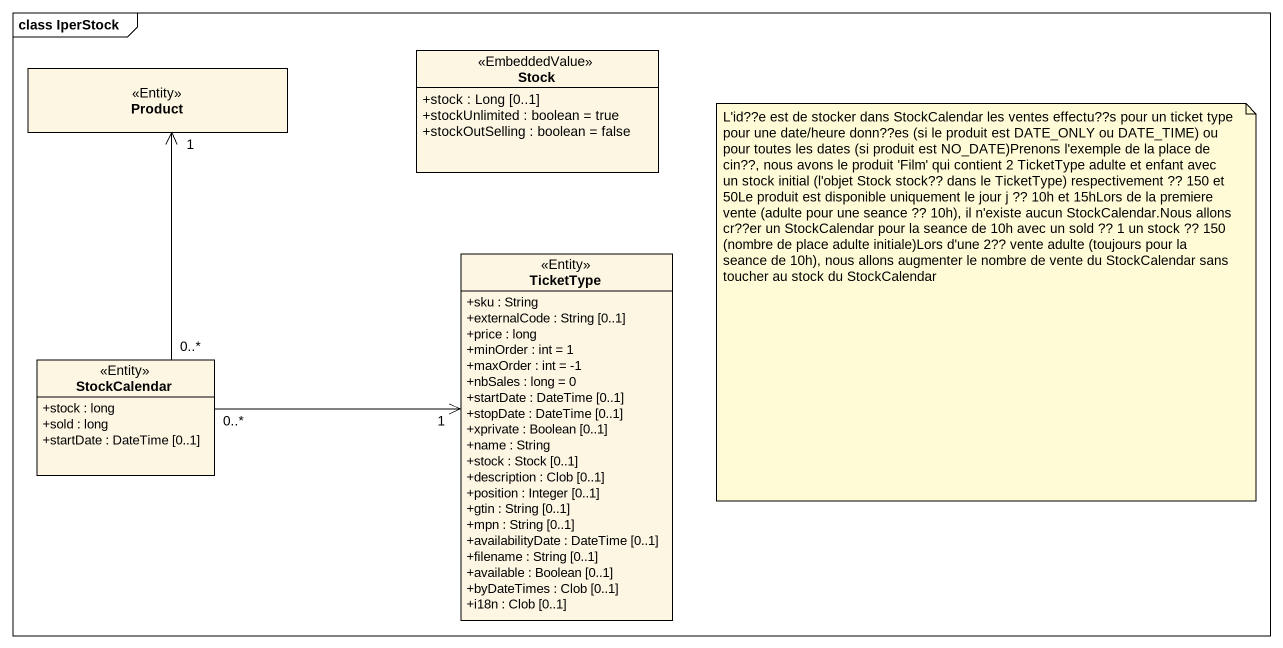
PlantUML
@startuml
mainframe class IperStock
hide circle
hide empty members
skinparam classAttributeIconSize 0
class Product <<Entity>>
class Stock <<EmbeddedValue>> {
  +stock : Long [0..1]
  +stockUnlimited : boolean = true
  +stockOutSelling : boolean = false
}
class TicketType <<Entity>> {
  +sku : String
  +externalCode : String [0..1]
  +price : long
  +minOrder : int = 1
  +maxOrder : int = -1
  +nbSales : long = 0
  +startDate : DateTime [0..1]
  +stopDate : DateTime [0..1]
  +xprivate : Boolean [0..1]
  +name : String
  +stock : Stock [0..1]
  +description : Clob [0..1]
  +position : Integer [0..1]
  +gtin : String [0..1]
  +mpn : String [0..1]
  +availabilityDate : DateTime [0..1]
  +filename : String [0..1]
  +available : Boolean [0..1]
  +byDateTimes : Clob [0..1]
  +i18n : Clob [0..1]
}
class StockCalendar <<Entity>> {
  +stock : long
  +sold : long
  +startDate : DateTime [0..1]
}
StockCalendar "0..*" -up-> "1" Product
StockCalendar "0..*" -right-> "1" TicketType
note as N1
  L'id??e est de stocker dans StockCalendar les ventes effectu??s pour un ticket type pour une date/heure donn??es (si le produit est DATE_ONLY ou DATE_TIME) ou pour toutes les dates (si produit est NO_DATE)Prenons l'exemple de la place de cin??, nous avons le produit 'Film' qui contient 2 TicketType adulte et enfant avec un stock initial (l'objet Stock stock?? dans le TicketType) respectivement ?? 150 et 50Le produit est disponible uniquement le jour j ?? 10h et 15hLors de la premiere vente (adulte pour une seance ?? 10h), il n'existe aucun StockCalendar.Nous allons cr??er un StockCalendar pour la seance de 10h avec un sold ?? 1 un stock ?? 150 (nombre de place adulte initiale)Lors d'une 2?? vente adulte (toujours pour la seance de 10h), nous allons augmenter le nombre de vente du StockCalendar sans toucher au stock du StockCalendar
end note
@enduml
